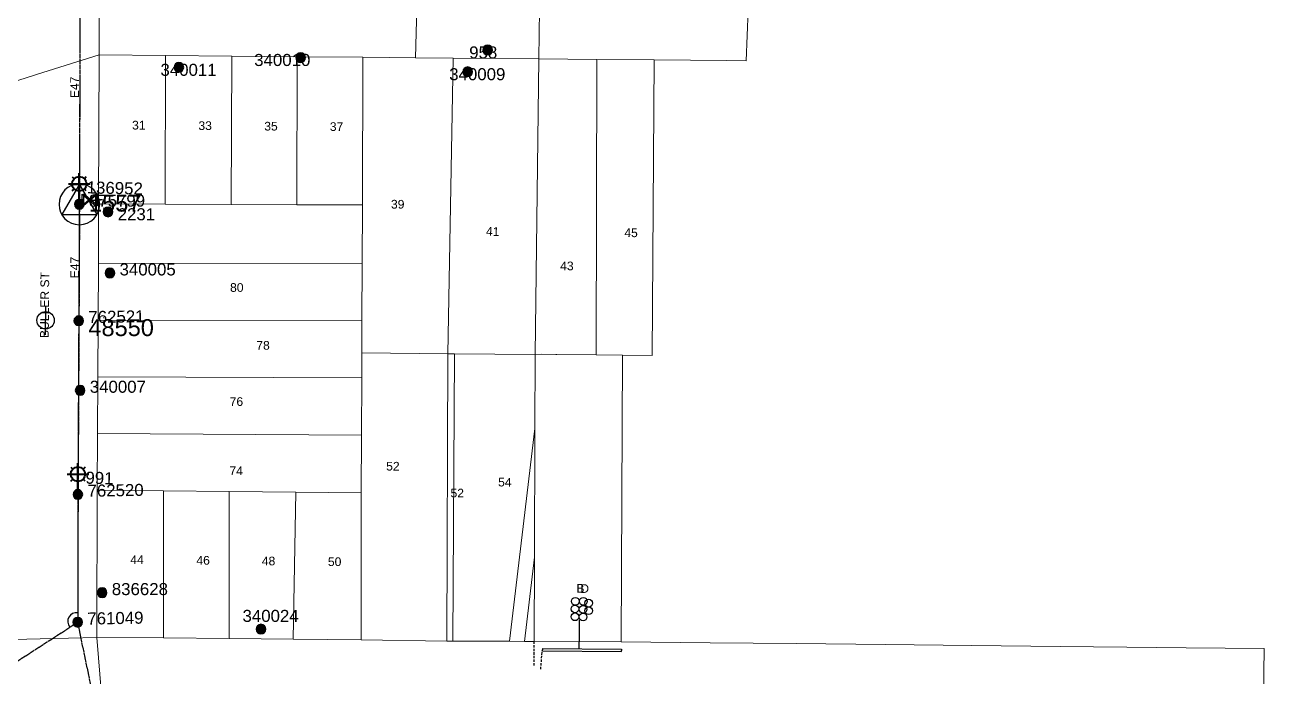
# Model space of a CAD drawing. Header units: metres. Extents: x 315298 to 316343, y 6257802 to 6258556.
# Drawn here: x 316085.5 to 316342.7, y 6258176.5 to 6258311.8 of the extents above; entities that cross this region are included whole.
import ezdxf
from ezdxf.enums import TextEntityAlignment as Align

# ---------------------------------------------------------------- set-up
doc = ezdxf.new("R2010")
doc.units = ezdxf.units.M
doc.linetypes.add('Cable Exist OH', pattern=[1, 1, 0])
doc.linetypes.add('DASHED', pattern=[0.75, 0.5, -0.25])
doc.layers.get('0').update_dxf_attribs({"color": 6})
for name, color, linetype, lineweight in [('Cadastre Buildings_SP_EXT', 9, 'Continuous', 5), ('Cadastre Land Parcels_SP_EXT', 9, 'Continuous', 5), ('Cadastre Roads_SP_EXT', 9, 'Continuous', 5)]:
    doc.layers.add(name, color=color, linetype=linetype, lineweight=lineweight)
for name, color, linetype in [('Duct_SP_EXT', 7, 'Continuous'), ('Equip_LV_EXT', 7, 'Continuous'), ('Equip_SP_HV_EXT', 7, 'Continuous'), ('Equip_SP_SL_EXT', 7, 'Continuous'), ('Mains_HV_EXT', 7, 'Continuous'), ('Mains_LV_EXT', 7, 'Continuous'), ('Sub_SP_TR_HV_LV_EXT', 7, 'Continuous'), ('SupportsOH_SP_TR_HV_LV_SL_EXT', 7, 'Continuous')]:
    doc.layers.add(name, color=color, linetype=linetype)
doc.layers.add('UNKNOWN_FEATURES', color=1, linetype='DASHED', plot=False)
doc.styles.add('HVSW_LABEL', font='arial.ttf')
doc.styles.add('iecARIAL', font='arial.ttf', dxfattribs={"height": 2})
doc.styles.add('POLE_LABEL', font='arial.ttf')
doc.styles.get("Standard").update_dxf_attribs({"font": 'arial.ttf'})

# ---------------------------------------------------------------- blocks, each defined once
blk = doc.blocks.new('SUB_POLE_EXT')
blk.add_wipeout([(0, 4.22), (0.42, 4.2), (0.83, 4.14), (1.21, 4.05), (1.62, 3.9), (1.99, 3.72), (2.35, 3.51), (2.68, 3.26), (2.99, 2.99), (3.28, 2.66), (3.52, 2.34), (3.76, 1.92), (3.9, 1.62), (4.04, 1.23), (4.18, 0.63), (4.22, 0), (4.18, -0.61), (4.06, -1.15), (3.9, -1.62), (3.58, -2.24), (3.22, -2.73), (2.97, -3.01), (2.68, -3.26), (2.36, -3.5), (2, -3.72), (1.64, -3.89), (1.25, -4.03), (0.82, -4.14), (0.42, -4.2), (0, -4.22), (-0.41, -4.2), (-0.8, -4.15), (-1.21, -4.05), (-1.62, -3.9), (-1.99, -3.73), (-2.35, -3.51), (-2.68, -3.26), (-2.96, -3.02), (-3.23, -2.72), (-3.51, -2.35), (-3.71, -2.01), (-3.91, -1.6), (-4.05, -1.21), (-4.16, -0.76), (-4.22, -0.14), (-4.21, 0.39), (-4.14, 0.83), (-4.03, 1.27), (-3.9, 1.63), (-3.71, 2.02), (-3.5, 2.37), (-3.28, 2.67), (-2.99, 2.99), (-2.68, 3.27), (-2.33, 3.52), (-1.98, 3.73), (-1.63, 3.9), (-1.2, 4.05), (-0.78, 4.15), (-0.4, 4.21)])
blk.add_line((2.16, 0.48), (2.16, 0.48, 0))
blk.add_lwpolyline([(-4.22, 0, 1), (4.22, 0, 1)], format="xyb", close=True)
blk.add_lwpolyline([(2.14, 0.52), (0, 4.22), (-3.66, -2.11), (3.66, -2.11)], close=True)
for tag, height, flags, p in [('ASSET_NUM', 3.5, 8, (2, 2)), ('STREET_CODE', 0.2, 9, (1.5, 0)), ('CONSTRUCTED_VOLTAGE', 0.2, 9, (1.5, -0.2)), ('OPERATING_VOLTAGE', 0.2, 9, (1.5, -0.6)), ('OPERATED_BY', 0.2, 9, (1.5, -0.8)), ('ORIENTATION', 0.2, 9, (1.5, -1.2)), ('OWNED_BY', 0.2, 9, (1.5, -1.4)), ('SECONDARY_VOLTAGE', 0.2, 9, (1.5, -1.6)), ('STATE', 0.2, 9, (1.5, -1.8)), ('SUBSTATION_TYPE', 0.2, 9, (1.5, -2)), ('NO_PHASES', 0.2, 9, (1.5, -0.4)), ('MAINTAINED_BY', 0.2, 9, (1.5, -1)), ('USAGE', 0.2, 9, (1.5, -2.2)), ('LEGEND', 0.2, 9, (1.5, -2.4)), ('LOCATION', 0.2, 9, (1.5, -2.6)), ('STREETNAME', 0.2, 9, (1.5, -2.8)), ('SUBURB', 0.2, 9, (1.5, -3)), ('Z', 0.2, 1, (1.5, -3.4)), ('NOTES', 0.2, 9, (1.5, -3.2))]:
    blk.add_attdef(tag, text='', height=height, dxfattribs=dict(flags=flags)).set_placement(p, align=Align.MIDDLE_LEFT)
blk = doc.blocks.new('DUCT_EXT')
blk.add_circle((0, 0.8), 0.8)
at = {"flags": 1}
blk.add_attdef('Z', (0, 0), '', height=0.2, dxfattribs=at)
at = {"flags": 9}
for tag, p in [('DUCT_CODE', (0, 0)), ('XSECT_TYPE', (0, -0.2)), ('STATE', (0, -0.6)), ('FB_REFERENCE', (0, -0.4)), ('NOTES', (0, -0.8))]:
    blk.add_attdef(tag, text='', height=0.2, dxfattribs=at).set_placement(p, align=Align.MIDDLE_LEFT)
blk = doc.blocks.new('LV_OH_LINKS_DISTFUSE_EXT')
for p, q in [((0, 0), (0.96, 0)), ((3.84, 0), (4.8, 0))]:
    blk.add_line(p, q)
blk.add_lwpolyline([(3.84, -1.2), (3.84, 1.2), (0.96, -1.2), (0.96, 1.2)], close=True)
at = {"flags": 9}
for tag, p in [('ACTUAL_STATUS', (0, 0)), ('CONSTRUCTED_VOLTAGE', (0, -0.2)), ('OPERATING_VOLTAGE', (0, -0.6)), ('ORIENTATION', (0, -0.8)), ('OWNED_BY', (0, -1)), ('STATE', (0, -1.2)), ('SWITCH_TYPE', (0, -1.4)), ('NO_PHASES', (0, -0.4)), ('USAGE', (0, -1.6)), ('NOTES', (0, -1.8))]:
    blk.add_attdef(tag, text='', height=0.2, dxfattribs=at).set_placement(p, align=Align.MIDDLE_LEFT)
at = {"flags": 1}
blk.add_attdef('Z', (0, 0), '', height=0.2, dxfattribs=at)
blk = doc.blocks.new('SL_LANTERN_EXT')
at = {"lineweight": 40}
for p, q in [((-1.46, 5.68), (-1.06, 5.28)), ((0, 1.97), (0, 6.47)), ((1.46, 5.68), (1.06, 5.28)), ((-2.25, 4.22), (2.25, 4.22)), ((-1.46, 2.76), (-1.06, 3.16)), ((0, 0), (0, 2.72)), ((1.46, 2.76), (1.06, 3.16))]:
    blk.add_line(p, q, dxfattribs=at)
blk.add_circle((0, 4.22), 1.5, dxfattribs=at)
at = {"style": 'iecARIAL', "flags": 8}
blk.add_attdef('ASSET_NUM', (1.5, 1.5), '', height=2.5, dxfattribs=at)
for tag, p, height, flags in [('OPERATING_VOLTAGE', (0.98, -1.65), 0.2, 9), ('ORIENTATION', (0.98, -1.85), 0.2, 9), ('OWNED_BY', (0.98, -2.05), 0.2, 9), ('STATE', (0.98, -2.25), 0.2, 9), ('CONSTRUCTED_VOLTAGE', (0.98, -0.65), 0.2, 9), ('CONTROL_TYPE', (0.98, -0.85), 0.2, 9), ('LANTERN_PURPOSE', (0.98, -1.05), 0.2, 9), ('LANTERN_TYPE', (0.98, -1.25), 0.2, 9), ('NO_PHASES', (0.98, -1.45), 0.2, 9), ('USAGE', (0.98, -2.45), 0.2, 9), ('CEXIST', (0.98, -2.65), 0.2, 9), ('LNUMBER', (2.18, -3.25), 2.5, 8), ('CNEW', (0.98, -2.85), 0.2, 9), ('CNUMBER', (0.98, -3.05), 0.2, 9), ('CREMOVE', (0.98, -3.25), 0.2, 9), ('CREPLACE', (0.98, -3.45), 0.2, 9), ('LKINGHEIGHT', (0.98, -3.65), 0.2, 9), ('LBRACKET', (0.98, -3.85), 0.2, 9), ('LBRACKETVOCAB', (0.98, -4.05), 0.2, 9), ('LCATEGORY', (0.98, -4.25), 0.2, 9), ('LCHARGE1', (0.98, -4.45), 0.2, 9), ('LCHARGE1PERCENT', (0.98, -4.65), 0.2, 9), ('LCHARGE2', (0.98, -4.85), 0.2, 9), ('LCHARGE2PERCENT', (0.98, -5.05), 0.2, 9), ('LCHARGE3', (0.98, -5.25), 0.2, 9), ('LCHARGE3PERCENT', (0.98, -5.45), 0.2, 9), ('LEXIST', (0.98, -5.65), 0.2, 9), ('LLAMP', (0.98, -5.85), 0.2, 9), ('LLAMPVOCAB', (0.98, -6.05), 0.2, 9), ('LMAST', (0.98, -6.25), 0.2, 9), ('LMASTVOCAB', (0.98, -6.45), 0.2, 9), ('LNEW', (0.98, -6.65), 0.2, 9), ('LANTNUMBER', (0.98, -6.85), 0.2, 9), ('LOUTREACH', (0.98, -7.25), 0.2, 9), ('LOUTREACHVOCAB', (0.98, -7.45), 0.2, 9), ('LRATECODE', (0.98, -7.65), 0.2, 9), ('LREMOVE', (0.98, -7.85), 0.2, 9), ('STREETNAME', (0.98, -9.25), 0.2, 9), ('SUBURB', (0.98, -9.45), 0.2, 1), ('LREPLACE', (0.98, -8.05), 0.2, 9), ('LTYPE', (0.98, -8.25), 0.2, 9), ('LTYPEVOCAB', (0.98, -8.45), 0.2, 9), ('LEGEND', (0.98, -8.65), 0.2, 9), ('LOCATION', (0.98, -8.85), 0.2, 9), ('NOTES', (0.98, -9.05), 0.2, 9)]:
    blk.add_attdef(tag, p, '', height=height, dxfattribs=dict(flags=flags))
blk = doc.blocks.new('POLE_EXT')
blk.add_hatch(color=256).paths.add_polyline_path([(-1, 0, 1), (1, 0, 1)])
blk.add_lwpolyline([(-1, 0, 1), (1, 0, 1)], format="xyb", close=True)
for tag, height, flags, p in [('pNumber', 2.5, 8, (-17.84, 2.07)), ('OWNED_BY', 0.2, 9, (1.35, -0.4)), ('SPECIAL_USE', 0.2, 9, (1.35, -0.8)), ('STATE', 0.2, 9, (1.35, -1)), ('cLV', 0.2, 9, (1.35, -1.4)), ('hDepth', 0.2, 9, (1.35, -1.6)), ('hDia', 0.2, 9, (1.35, -1.8)), ('cHV', 0.2, 9, (1.35, -2)), ('PARENT', 0.2, 9, (1.35, -0.6)), ('USAGE', 0.2, 9, (1.35, -1.2)), ('LBRACKET', 0.2, 9, (1.35, -2.2)), ('LExisting', 0.2, 9, (1.35, -2.4)), ('LANTNUMBER', 0.2, 9, (1.35, -2.6)), ('cLinedev', 0.2, 9, (1.35, -3.4)), ('pExisting', 0.2, 9, (1.35, -3.8)), ('pFooting', 0.2, 9, (1.35, -4.4)), ('pNew', 0.2, 9, (1.35, -4.6)), ('pRelocate', 0.2, 9, (1.35, -5)), ('pRemove', 0.2, 9, (1.35, -5.2)), ('LOther', 0.2, 9, (1.35, -2.8)), ('LRemove', 0.2, 9, (1.35, -3)), ('LEGEND', 0.2, 9, (1.35, -3.2)), ('LOCATION', 0.2, 9, (1.35, -3.6)), ('PFNUMBER', 0.2, 9, (1.35, -4)), ('NEWPFNUMBER', 0.2, 9, (1.35, -4.2)), ('pReplace', 0.2, 9, (1.35, -5.4)), ('pStay', 0.2, 9, (1.35, -5.6)), ('pType', 0.2, 9, (1.35, -5.8)), ('cspan', 0.2, 9, (1.35, -6)), ('STREETNAME', 0.2, 9, (1.35, -6.2)), ('SUBURB', 0.2, 9, (1.35, -6.4)), ('OPERATED_BY', 0.2, 9, (1.36, -7.01)), ('NOTES', 0.2, 9, (1.35, -6.6)), ('MAINTAINED_BY', 0.2, 9, (1.36, -6.81))]:
    blk.add_attdef(tag, text='', height=height, dxfattribs=dict(flags=flags)).set_placement(p, align=Align.MIDDLE_LEFT)
at = {"style": 'POLE_LABEL'}
for tag, height, flags, p in [('ASSET_NUM', 2.5, 8, (2, 2)), ('STRUCTURE_PLANT_NUMBER', 0.2, 9, (1.35, 0.03)), ('STREET_CODE', 0.2, 9, (1.35, -0.2))]:
    blk.add_attdef(tag, text='', height=height, dxfattribs=dict(at, flags=flags)).set_placement(p, align=Align.MIDDLE_LEFT)
at = {"flags": 1}
blk.add_attdef('Z', (1.35, -7.33), '', height=0.2, dxfattribs=at)
blk = doc.blocks.new('HV_ABS_CLOSED_EXT')
blk.add_line((-3, 6.87), (3, 6.87))
blk.add_circle((0, 6.87), 1.8)
at = {"style": 'HVSW_LABEL'}
for tag, height, flags, p in [('ASSET_NUM', 3.5, 8, (2, 2)), ('STREET_CODE', 0.2, 9, (0, -0.2))]:
    blk.add_attdef(tag, text='', height=height, dxfattribs=dict(at, flags=flags)).set_placement(p, align=Align.MIDDLE_LEFT)
at = {"flags": 1}
blk.add_attdef('Z', (0, 0), '', height=0.2, dxfattribs=at)
at = {"flags": 9}
for tag, p in [('ACTUAL_STATUS', (0, -0.4)), ('CONSTRUCTED_VOLTAGE', (0, -0.6)), ('OPERATING_VOLTAGE', (0, -1)), ('ORIENTATION', (0, -1.2)), ('OWNED_BY', (0, -1.4)), ('STATE', (0, -1.6)), ('SWITCH_TYPE', (0, -1.8)), ('STREETNAME', (0, -2.6)), ('NO_PHASES', (0, -0.8)), ('USAGE', (0, -2)), ('LEGEND', (0, -2.2)), ('LOCATION', (0, -2.4)), ('SUBURB', (0, -2.8)), ('NOTES', (0, -3))]:
    blk.add_attdef(tag, text='', height=0.2, dxfattribs=at).set_placement(p, align=Align.MIDDLE_LEFT)

msp = doc.modelspace()

# ---------------------------------------------------------------- linework, layer by layer
at = {"layer": 'Cadastre Buildings_SP_EXT', "linetype": 'Continuous'}
msp.add_lwpolyline([(316191.2, 6258183.85), (316209.31, 6258183.76), (316209.54, 6258243.22), (316204.07, 6258243.29), (316195.94, 6258243.4), (316195.72, 6258243.4), (316192.69, 6258243.42), (316191.44, 6258243.39), (316191.38, 6258228.04), (316191.37, 6258227.05), (316191.27, 6258201.35), (316191.2, 6258183.85)], close=True, dxfattribs=at)
at = {"layer": 'Cadastre Land Parcels_SP_EXT', "linetype": 'Continuous'}
for points in [[(316128.48, 6258305.28), (316114.76, 6258305.42), (316114.65, 6258274.59), (316128.37, 6258274.53), (316128.48, 6258305.28)], [(316142.08, 6258305.15), (316128.48, 6258305.28), (316128.37, 6258274.53), (316141.97, 6258274.42), (316142.08, 6258305.15)], [(316155.69, 6258305.02), (316142.08, 6258305.15), (316141.97, 6258274.42), (316155.58, 6258274.41), (316155.69, 6258305.02)], [(316166.6, 6258304.93), (316155.69, 6258305.02), (316155.58, 6258274.41), (316155.52, 6258262.32), (316155.46, 6258250.51), (316155.5, 6258243.71), (316173.33, 6258243.54), (316174.39, 6258304.88), (316166.6, 6258304.93)], [(316192.2, 6258304.72), (316174.39, 6258304.88), (316173.33, 6258243.54), (316174.73, 6258243.53), (316191.44, 6258243.39), (316192.2, 6258304.72)], [(316204.2, 6258304.55), (316192.2, 6258304.72), (316191.44, 6258243.39), (316192.69, 6258243.42), (316195.72, 6258243.4), (316195.94, 6258243.4), (316204.07, 6258243.29), (316204.2, 6258304.55)], [(316216.11, 6258304.48), (316204.2, 6258304.55), (316204.07, 6258243.29), (316209.54, 6258243.22), (316215.73, 6258243.17), (316216.11, 6258304.48)], [(316155.52, 6258262.32), (316100.8, 6258262.25), (316100.74, 6258250.43), (316155.46, 6258250.51), (316155.52, 6258262.32)], [(316155.46, 6258250.51), (316100.74, 6258250.43), (316100.67, 6258238.73), (316155.49, 6258238.51), (316155.5, 6258243.71), (316155.46, 6258250.51)], [(316173.33, 6258243.54), (316155.5, 6258243.71), (316155.49, 6258238.51), (316155.43, 6258226.63), (316155.36, 6258214.71), (316155.33, 6258184.18), (316173.1, 6258183.95), (316173.33, 6258243.54)], [(316174.73, 6258243.53), (316173.33, 6258243.54), (316173.1, 6258183.95), (316174.32, 6258183.94), (316174.73, 6258243.53)], [(316174.32, 6258183.94), (316186.13, 6258183.93), (316191.38, 6258228.04), (316191.44, 6258243.39), (316174.73, 6258243.53), (316174.32, 6258183.94)], [(316155.49, 6258238.51), (316100.67, 6258238.73), (316100.6, 6258227.02), (316155.43, 6258226.63), (316155.49, 6258238.51)], [(316155.43, 6258226.63), (316100.6, 6258227.02), (316100.53, 6258215.23), (316114.35, 6258215.12), (316127.96, 6258214.99), (316141.79, 6258214.85), (316155.36, 6258214.71), (316155.43, 6258226.63)], [(316114.35, 6258215.12), (316100.53, 6258215.23), (316100.5, 6258184.71), (316114.31, 6258184.59), (316114.35, 6258215.12)], [(316127.96, 6258214.99), (316114.35, 6258215.12), (316114.31, 6258184.59), (316127.92, 6258184.45), (316127.96, 6258214.99)], [(316141.79, 6258214.85), (316127.96, 6258214.99), (316127.92, 6258184.45), (316141.22, 6258184.31), (316141.79, 6258214.85)], [(316155.36, 6258214.71), (316141.79, 6258214.85), (316141.22, 6258184.31), (316155.33, 6258184.18), (316155.36, 6258214.71)], [(316189.19, 6258183.86), (316191.2, 6258183.85), (316191.27, 6258201.35), (316189.19, 6258183.86)]]:
    msp.add_lwpolyline(points, close=True, dxfattribs=at)
at = {"layer": 'Cadastre Roads_SP_EXT', "linetype": 'Continuous'}
for points in [[(316101.56, 6258325.03), (316100.92, 6258325.03), (316100.94, 6258315.29), (316100.96, 6258305.55), (316114.76, 6258305.42), (316128.48, 6258305.28), (316142.08, 6258305.15), (316155.69, 6258305.02), (316166.6, 6258304.93), (316166.88, 6258315.32), (316167.16, 6258325.69), (316167.11, 6258325.64), (316166.74, 6258325.3), (316166.33, 6258325.02), (316165.87, 6258324.82), (316165.39, 6258324.68), (316164.89, 6258324.63), (316164.39, 6258324.65), (316147.39, 6258324.73), (316132.18, 6258324.83), (316116.78, 6258324.93), (316101.56, 6258325.03)], [(316208.73, 6258324.29), (316195.93, 6258324.25), (316192.51, 6258325.09), (316192.35, 6258314.91), (316192.2, 6258304.72), (316204.2, 6258304.55), (316216.11, 6258304.48), (316231.23, 6258304.36), (316235.2, 6258304.32), (316235.61, 6258314.83), (316236.02, 6258325.33), (316233.14, 6258324.28), (316208.73, 6258324.29)]]:
    msp.add_lwpolyline(points, close=True, dxfattribs=at)
msp.add_lwpolyline([(316342.58, 6258172.35), (316342.71, 6258182.41), (316326.5, 6258182.57), (316314.21, 6258182.65), (316300.39, 6258182.8), (316282.07, 6258183.02), (316264.1, 6258183.2), (316245.59, 6258183.41), (316227.78, 6258183.57), (316209.31, 6258183.76), (316191.2, 6258183.85), (316189.19, 6258183.86), (316186.13, 6258183.93), (316174.32, 6258183.94), (316173.1, 6258183.94), (316155.33, 6258184.18), (316141.22, 6258184.31), (316127.92, 6258184.45), (316114.31, 6258184.59), (316100.5, 6258184.71), (316100.5, 6258184.71), (316101.44, 6258172.86)], dxfattribs=at)
at = {"layer": 'Duct_SP_EXT'}
for p, q in [((316192.93, 6258182.4), (316192.93, 6258182.16)), ((316192.93, 6258182.4), (316209.33, 6258182.25)), ((316192.93, 6258181.92), (316192.93, 6258182.16)), ((316209.33, 6258182.25), (316209.33, 6258182.01)), ((316209.33, 6258181.77), (316209.33, 6258182.01)), ((316192.93, 6258181.92), (316209.33, 6258181.77))]:
    msp.add_line(p, q, dxfattribs=at)
msp.add_lwpolyline([(316200.56, 6258188.3), (316200.56, 6258185.41), (316200.53, 6258182.39)], dxfattribs=at)
at = {"layer": 'Mains_HV_EXT', "linetype": 'Cable Exist OH'}
for points in [[(316096.73, 6258250.45), (316096.55, 6258214.36), (316096.51, 6258187.86)], [(316065.4, 6258167.8), (316096.49, 6258187.85)]]:
    msp.add_lwpolyline(points, dxfattribs=at)
at = {"layer": 'Mains_HV_EXT', "linetype": 'Continuous'}
msp.add_lwpolyline([(316096.52, 6258189.82, 0.683863), (316094.86, 6258186.85)], format="xyb", dxfattribs=at)
at = {"layer": 'Mains_LV_EXT', "linetype": 'Cable Exist OH'}
for points in [[(316096.77, 6258250.35), (316096.58, 6258214.53)], [(316096.58, 6258214.53), (316096.55, 6258187.96)], [(316096.43, 6258187.99), (316100.7, 6258167.54)]]:
    msp.add_lwpolyline(points, dxfattribs=at)
at = {"layer": 'Mains_LV_EXT', "linetype": 'Continuous'}
msp.add_lwpolyline([(316101.88, 6258251.07), (316101.92, 6258251.07), (316101.92, 6258251.07)], dxfattribs=at)
at = {"layer": 'UNKNOWN_FEATURES'}
for points in [[(316191.2, 6258178.87), (316191.25, 6258183.87)], [(316192.6, 6258178.13), (316192.93, 6258182.16)]]:
    msp.add_lwpolyline(points, dxfattribs=at)

# ---------------------------------------------------------------- block references
at = {"layer": 'Duct_SP_EXT'}
for p in [(316199.78, 6258191.39), (316201.42, 6258191.39), (316202.54, 6258191.01), (316199.69, 6258189.81), (316199.71, 6258188.18), (316201.38, 6258189.74), (316201.38, 6258188.15), (316202.54, 6258189.43)]:
    msp.add_blockref('DUCT_EXT', p, dxfattribs=at)
at = {"layer": 'Equip_SP_HV_EXT'}
ref = msp.add_blockref('HV_ABS_CLOSED_EXT', (316096.73, 6258250.45), dxfattribs=dict(at, rotation=89.76494239907177))
ref.add_attrib('ASSET_NUM', '48550', dxfattribs={"layer": '0', "height": 3.5, "rotation": 0.021, "style": 'HVSW_LABEL'}).set_placement((316098.73, 6258250.7), align=Align.TOP_LEFT)
at = {"layer": 'Equip_SP_SL_EXT'}
ref = msp.add_blockref('SL_LANTERN_EXT', (316096.57, 6258214.35), dxfattribs=at)
ref.add_attrib('ASSET_NUM', '991', dxfattribs={"layer": '0', "height": 2.5, "rotation": 358.4791, "style": 'iecARIAL'}).set_placement((316098.07, 6258215.85), align=Align.BOTTOM_LEFT)
at = {"layer": 'Sub_SP_TR_HV_LV_EXT'}
ref = msp.add_blockref('SUB_POLE_EXT', (316096.86, 6258274.52), dxfattribs=at)
ref.add_attrib('ASSET_NUM', '1557', dxfattribs={"layer": '0', "height": 3.5}).set_placement((316098.86, 6258274.77), align=Align.MIDDLE_LEFT)
at = {"layer": 'SupportsOH_SP_TR_HV_LV_SL_EXT'}
ref = msp.add_blockref('POLE_EXT', (316142.79, 6258304.97), dxfattribs=at)
ref.add_attrib('ASSET_NUM', '340010', dxfattribs={"layer": '0', "height": 2.5, "style": 'POLE_LABEL'}).set_placement((316144.79, 6258305.72), align=Align.TOP_RIGHT)
ref = msp.add_blockref('POLE_EXT', (316181.58, 6258306.53), dxfattribs=at)
ref.add_attrib('ASSET_NUM', '958', dxfattribs={"layer": '0', "height": 2.5, "style": 'POLE_LABEL'}).set_placement((316183.58, 6258307.28), align=Align.TOP_RIGHT)
ref = msp.add_blockref('POLE_EXT', (316117.51, 6258302.93), dxfattribs=at)
ref.add_attrib('ASSET_NUM', '340011', dxfattribs={"layer": '0', "height": 2.5, "style": 'POLE_LABEL'}).set_placement((316119.51, 6258303.68), align=Align.TOP_CENTER)
ref = msp.add_blockref('POLE_EXT', (316177.43, 6258302.02), dxfattribs=at)
ref.add_attrib('ASSET_NUM', '340009', dxfattribs={"layer": '0', "height": 2.5, "style": 'POLE_LABEL'}).set_placement((316179.43, 6258302.77), align=Align.TOP_CENTER)
ref = msp.add_blockref('POLE_EXT', (316103.2, 6258260.28), dxfattribs=at)
ref.add_attrib('ASSET_NUM', '340005', dxfattribs={"layer": '0', "height": 2.5, "style": 'POLE_LABEL'}).set_placement((316105.2, 6258261.03), align=Align.MIDDLE_LEFT)
ref = msp.add_blockref('POLE_EXT', (316096.73, 6258250.38), dxfattribs=at)
ref.add_attrib('ASSET_NUM', '762521', dxfattribs={"layer": '0', "height": 2.5, "rotation": 1, "style": 'POLE_LABEL'}).set_placement((316098.73, 6258251.13), align=Align.MIDDLE_LEFT)
ref = msp.add_blockref('POLE_EXT', (316097.02, 6258235.95), dxfattribs=at)
ref.add_attrib('ASSET_NUM', '340007', dxfattribs={"layer": '0', "height": 2.5, "style": 'POLE_LABEL'}).set_placement((316099.02, 6258236.7), align=Align.MIDDLE_LEFT)
ref = msp.add_blockref('POLE_EXT', (316096.55, 6258214.36), dxfattribs=at)
ref.add_attrib('ASSET_NUM', '762520', dxfattribs={"layer": '0', "height": 2.5, "rotation": 1, "style": 'POLE_LABEL'}).set_placement((316098.55, 6258215.11), align=Align.MIDDLE_LEFT)
ref = msp.add_blockref('POLE_EXT', (316101.59, 6258193.98), dxfattribs=at)
ref.add_attrib('ASSET_NUM', '836628', dxfattribs={"layer": '0', "height": 2.5, "style": 'POLE_LABEL'}).set_placement((316103.59, 6258194.73), align=Align.MIDDLE_LEFT)
ref = msp.add_blockref('POLE_EXT', (316096.51, 6258187.86), dxfattribs=at)
ref.add_attrib('ASSET_NUM', '761049', dxfattribs={"layer": '0', "height": 2.5, "rotation": 1, "style": 'POLE_LABEL'}).set_placement((316098.51, 6258188.61), align=Align.MIDDLE_LEFT)
ref = msp.add_blockref('POLE_EXT', (316134.54, 6258186.42), dxfattribs=at)
ref.add_attrib('ASSET_NUM', '340024', dxfattribs={"layer": '0', "height": 2.5, "style": 'POLE_LABEL'}).set_placement((316136.54, 6258187.17), align=Align.BOTTOM_CENTER)

# ---------------------------------------------------------------- texts
at = {"layer": 'Cadastre Land Parcels_SP_EXT'}
for s, p in [('31', (316107.8, 6258290.05)), ('33', (316121.56, 6258289.95)), ('35', (316135.22, 6258289.84)), ('37', (316148.83, 6258289.75)), ('80', (316128.13, 6258256.38)), ('78', (316133.57, 6258244.38)), ('76', (316128.05, 6258232.72)), ('74', (316128, 6258218.36)), ('52', (316173.87, 6258213.74)), ('44', (316107.42, 6258199.91)), ('46', (316121.14, 6258199.79)), ('48', (316134.72, 6258199.65)), ('50', (316148.43, 6258199.51))]:
    msp.add_text(s, height=1.8, dxfattribs=at).set_placement(p)
for s, rotation, p in [('39', 359.5626, (316161.51, 6258273.66)), ('41', 359.5039, (316181.22, 6258268.01)), ('45', 359.6689, (316209.93, 6258267.74)), ('43', 359.2036, (316196.61, 6258260.88)), ('52', 359.4841, (316160.51, 6258219.32)), ('54', 358.7154, (316183.73, 6258216.04))]:
    msp.add_text(s, height=1.8, rotation=rotation, dxfattribs=at).set_placement(p)
at = {"layer": 'Cadastre Roads_SP_EXT'}
msp.add_text('BULLER ST', height=1.8, rotation=89.5673, dxfattribs=at).set_placement((316090.5, 6258246.79))
at = {"layer": 'Duct_SP_EXT'}
for s, p in [('B', (316199.99, 6258193.99)), ('D', (316200.8, 6258193.94))]:
    msp.add_text(s, height=1.8, dxfattribs=at).set_placement(p)
at = {"layer": 'Mains_LV_EXT'}
for rotation, p in [(90.2242, (316096.77, 6258296.56)), (89.2939, (316096.76, 6258259.16))]:
    msp.add_text('E47', height=1.8, rotation=rotation, dxfattribs=at).set_placement(p)

# ---------------------------------------------------------------- next in the draw order: linework, layer by layer
at = {"layer": 'Cadastre Buildings_SP_EXT', "linetype": 'Continuous'}
msp.add_lwpolyline([(316155.58, 6258274.41), (316141.97, 6258274.42), (316128.37, 6258274.53), (316114.65, 6258274.59), (316100.85, 6258274.63), (316100.8, 6258262.25), (316155.52, 6258262.32), (316155.58, 6258274.41)], close=True, dxfattribs=at)
at = {"layer": 'Cadastre Land Parcels_SP_EXT', "linetype": 'Continuous'}
msp.add_lwpolyline([(316100.85, 6258274.63), (316114.65, 6258274.59), (316114.76, 6258305.42), (316100.96, 6258305.55), (316100.85, 6258274.63)], close=True, dxfattribs=at)
at = {"layer": 'Cadastre Roads_SP_EXT', "linetype": 'Continuous'}
msp.add_lwpolyline([(316100.85, 6258274.63), (316100.96, 6258305.55), (316089.31, 6258301.85), (316080.85, 6258299.16), (316080.84, 6258289.96), (316080.71, 6258274.59), (316080.69, 6258259.68), (316080.63, 6258244.81), (316080.58, 6258230.11), (316080.55, 6258214.89), (316080.41, 6258184.23), (316088.76, 6258184.43), (316100.5, 6258184.71), (316100.53, 6258215.23), (316100.6, 6258227.02), (316100.67, 6258238.73), (316100.74, 6258250.43), (316100.8, 6258262.25), (316100.85, 6258274.63)], close=True, dxfattribs=at)
at = {"layer": 'Mains_HV_EXT', "linetype": 'Cable Exist OH'}
for points in [[(316097, 6258321.15), (316096.86, 6258274.52)], [(316096.86, 6258274.52), (316096.73, 6258250.45)]]:
    msp.add_lwpolyline(points, dxfattribs=at)
at = {"layer": 'Mains_LV_EXT', "linetype": 'Cable Exist OH'}
for points in [[(316097, 6258321.15), (316096.88, 6258276.41)], [(316096.84, 6258274.55), (316096.88, 6258276.41)], [(316096.88, 6258272.54), (316096.84, 6258274.55)], [(316096.88, 6258272.54), (316096.77, 6258250.35)]]:
    msp.add_lwpolyline(points, dxfattribs=at)

# ---------------------------------------------------------------- next in the draw order: block references
at = {"layer": 'Equip_LV_EXT'}
for p in [(316096.45, 6258275.43), (316096.86, 6258275.52)]:
    msp.add_blockref('LV_OH_LINKS_DISTFUSE_EXT', p, dxfattribs=at)
at = {"layer": 'Equip_SP_SL_EXT'}
ref = msp.add_blockref('SL_LANTERN_EXT', (316096.84, 6258274.55), dxfattribs=at)
ref.add_attrib('ASSET_NUM', '136952', dxfattribs={"layer": '0', "height": 2.5, "rotation": 358.7142, "style": 'iecARIAL'}).set_placement((316098.34, 6258276.05), align=Align.BOTTOM_LEFT)
at = {"layer": 'SupportsOH_SP_TR_HV_LV_SL_EXT'}
ref = msp.add_blockref('POLE_EXT', (316096.84, 6258274.55), dxfattribs=at)
ref.add_attrib('ASSET_NUM', '875799', dxfattribs={"layer": '0', "height": 2.5, "style": 'POLE_LABEL'}).set_placement((316098.84, 6258275.3), align=Align.MIDDLE_LEFT)
ref = msp.add_blockref('POLE_EXT', (316102.81, 6258272.97), dxfattribs=at)
ref.add_attrib('ASSET_NUM', '2231', dxfattribs={"layer": '0', "height": 2.5, "style": 'POLE_LABEL'}).set_placement((316104.81, 6258273.72), align=Align.TOP_LEFT)

doc.saveas('drawing.dxf')
